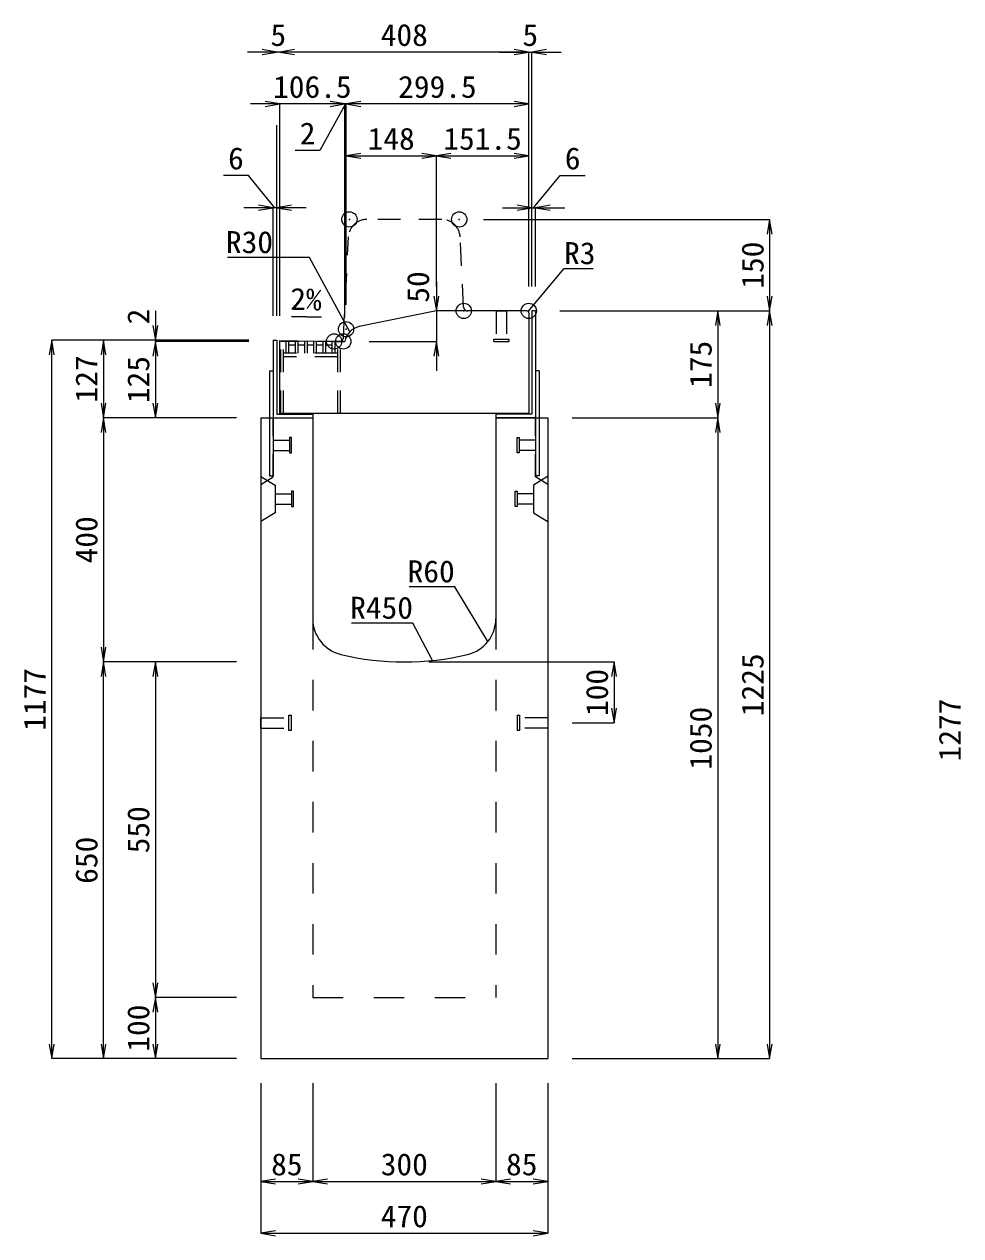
# Model space of a CAD drawing. Units: millimetres at full size. Extents: x -1809 to 57027, y -20349 to 17321.
# Drawn here: x 7777 to 9312, y -8986 to -7001 of the extents above; entities that cross this region are included whole.
import ezdxf
from ezdxf.enums import TextEntityAlignment as Align

# ---------------------------------------------------------------- set-up
doc = ezdxf.new("R2010")
doc.units = ezdxf.units.MM
doc.header["$LTSCALE"] = 50
doc.header["$PDMODE"] = 32
doc.header["$PDSIZE"] = 25
doc.linetypes.add('USER1', pattern=[2, 1, -1])
doc.linetypes.add('USER2', pattern=[1.35, 0.75, -0.6])
for name, color, linetype, lineweight in [('インサート', 3, 'USER2', 9), ('グレーチング', 7, 'USER2', 5), ('受枠', 3, 'Continuous', 5), ('寸法線', 7, 'Continuous', 13), ('引出線', 4, 'Continuous', 13), ('本体', 2, 'Continuous', 13)]:
    doc.layers.add(name, color=color, linetype=linetype, lineweight=lineweight)
doc.layers.add('作業エリア', color=11, linetype='Continuous')
doc.styles.add('ＭＳ 明朝', font='')
doc.styles.get('ＭＳ 明朝').set_extended_font_data('MS Mincho')

# ---------------------------------------------------------------- blocks, each defined once
blk = doc.blocks.new('open_arrow')
at = {"color": 0, "linetype": 'Continuous', "lineweight": -2}
blk.add_lwpolyline([(7.5, 1.25), (0, 0), (7.5, -1.25)], dxfattribs=at)

msp = doc.modelspace()

# ---------------------------------------------------------------- linework, layer by layer
at = {"layer": 'インサート'}
for p, q in [((8550.5, -7471.05), (8550.5, -7517.05)), ((8550.5, -7471.05), (8567.5, -7471.05)), ((8567.5, -7471.05), (8567.5, -7517.05)), ((8546.5, -7521.05), (8546.5, -7517.05)), ((8546.5, -7517.05), (8571.5, -7517.05)), ((8546.5, -7521.05), (8571.5, -7521.05)), ((8571.5, -7517.05), (8571.5, -7521.05)), ((8215, -7678.55), (8212, -7678.55)), ((8212, -7678.55), (8212, -7703.55)), ((8215, -7703.55), (8215, -7678.55)), ((8585, -7678.55), (8588, -7678.55)), ((8585, -7703.55), (8585, -7678.55)), ((8588, -7678.55), (8588, -7703.55)), ((8185, -7682.55), (8212, -7682.55)), ((8185, -7682.55), (8185, -7699.55)), ((8185, -7699.55), (8212, -7699.55)), ((8615, -7682.55), (8588, -7682.55)), ((8615, -7699.55), (8588, -7699.55)), ((8615, -7682.55), (8615, -7699.55)), ((8212, -7703.55), (8215, -7703.55)), ((8588, -7703.55), (8585, -7703.55)), ((8188.2, -7770.55), (8215.2, -7770.55)), ((8188.2, -7770.55), (8188.2, -7787.55)), ((8218.2, -7766.55), (8215.2, -7766.55)), ((8215.2, -7766.55), (8215.2, -7791.55)), ((8218.2, -7791.55), (8218.2, -7766.55)), ((8581.8, -7766.55), (8584.8, -7766.55)), ((8581.8, -7791.55), (8581.8, -7766.55)), ((8584.8, -7766.55), (8584.8, -7791.55)), ((8611.8, -7770.55), (8584.8, -7770.55)), ((8611.8, -7770.55), (8611.8, -7787.55)), ((8188.2, -7787.55), (8215.2, -7787.55)), ((8215.2, -7791.55), (8218.2, -7791.55)), ((8584.8, -7791.55), (8581.8, -7791.55)), ((8611.8, -7787.55), (8584.8, -7787.55)), ((8165, -8137.55), (8211, -8137.55)), ((8165, -8154.55), (8165, -8137.55)), ((8211, -8158.55), (8211, -8133.55)), ((8211, -8133.55), (8215, -8133.55)), ((8215, -8158.55), (8215, -8133.55)), ((8585, -8133.55), (8589, -8133.55)), ((8585, -8133.55), (8585, -8158.55)), ((8589, -8133.55), (8589, -8158.55)), ((8635, -8137.55), (8589, -8137.55)), ((8635, -8137.55), (8635, -8154.55)), ((8165, -8154.55), (8211, -8154.55)), ((8635, -8154.55), (8589, -8154.55)), ((8215, -8158.55), (8211, -8158.55)), ((8589, -8158.55), (8585, -8158.55))]:
    msp.add_line(p, q, dxfattribs=at)
at = {"layer": 'グレーチング'}
for p, q in [((8197.5, -7639.05), (8197.5, -7521.05)), ((8295.5, -7521.05), (8197.5, -7521.05)), ((8202, -7639.05), (8202, -7521.05)), ((8206.5, -7540.05), (8206.5, -7521.05)), ((8211, -7540.05), (8211, -7521.05)), ((8221.6, -7540.05), (8221.6, -7521.05)), ((8226.1, -7540.05), (8226.1, -7521.05)), ((8236.7, -7540.05), (8236.7, -7521.05)), ((8241.2, -7540.05), (8241.2, -7521.05)), ((8251.8, -7540.05), (8251.8, -7521.05)), ((8256.3, -7540.05), (8256.3, -7521.05)), ((8266.9, -7540.05), (8266.9, -7521.05)), ((8271.4, -7540.05), (8271.4, -7521.05)), ((8282, -7540.05), (8282, -7521.05)), ((8286.5, -7540.05), (8286.5, -7521.05)), ((8291, -7639.05), (8291, -7521.05)), ((8295.5, -7639.05), (8295.5, -7521.05)), ((8291, -7540.05), (8202, -7540.05)), ((8221.6, -7527.05), (8211, -7527.05)), ((8236.7, -7527.05), (8226.1, -7527.05)), ((8251.8, -7527.05), (8241.2, -7527.05)), ((8266.9, -7527.05), (8256.3, -7527.05)), ((8282, -7527.05), (8271.4, -7527.05)), ((8291, -7546.05), (8202, -7546.05))]:
    msp.add_line(p, q, dxfattribs=at)
at = {"layer": '作業エリア'}
for p in [(8310, -7321.05), (8490, -7321.05), (8497.5, -7471.05), (8604, -7471.05), (8304.5, -7501.05), (8285, -7521.05), (8300, -7521.05)]:
    msp.add_point(p, dxfattribs=at)
at = {"layer": '受枠'}
for p, q in [((8609, -7471.05), (8609, -7640.05)), ((8615, -7471.05), (8609, -7471.05)), ((8615, -7471.05), (8615, -7741.05)), ((8185, -7519.05), (8185, -7741.05)), ((8185, -7519.05), (8191, -7519.05)), ((8191, -7519.05), (8191, -7640.05)), ((8179, -7569.05), (8179, -7741.05)), ((8179, -7569.05), (8185, -7569.05)), ((8621, -7569.05), (8615, -7569.05)), ((8621, -7569.05), (8621, -7741.05)), ((8191, -7640.05), (8250, -7640.05)), ((8250, -7640.05), (8250, -7646.05)), ((8550, -7640.05), (8550, -7646.05)), ((8609, -7640.05), (8550, -7640.05)), ((8185, -7646.05), (8250, -7646.05)), ((8615, -7646.05), (8550, -7646.05)), ((8179, -7741.05), (8185, -7741.05)), ((8621, -7741.05), (8615, -7741.05))]:
    msp.add_line(p, q, dxfattribs=at)
at = {"layer": '寸法線'}
for p, q in [((8244, -7046.93), (8143, -7046.93)), ((8604, -7046.93), (8196, -7046.93)), ((8556, -7046.93), (8657, -7046.93)), ((8604, -7431.03), (8604, -7046.93)), ((8604, -7431.03), (8604, -7046.93)), ((8609, -7431.03), (8609, -7046.93)), ((8302.57, -7131.93), (8148, -7131.93)), ((8196, -7479.25), (8196, -7131.93)), ((8352.5, -7131.93), (8254.57, -7131.93)), ((8303.53, -7131.93), (8261.69, -7208.3)), ((8302.57, -7481.03), (8302.57, -7131.93)), ((8604, -7131.93), (8304.5, -7131.93)), ((8304.5, -7461.03), (8304.5, -7131.93)), ((8604, -7431.03), (8604, -7131.93)), ((8191, -7479.03), (8191, -7166.91)), ((8196, -7479.25), (8196, -7176.93)), ((8196, -7479.25), (8196, -7176.93)), ((8302.57, -7481.03), (8302.57, -7178.69)), ((8304.5, -7461.03), (8304.5, -7176.93)), ((8261.69, -7208.3), (8221.28, -7208.3)), ((8304.5, -7216.93), (8452.5, -7216.93)), ((8304.5, -7461.03), (8304.5, -7216.93)), ((8452.5, -7431.03), (8452.5, -7216.93)), ((8452.5, -7216.93), (8604, -7216.93)), ((8452.5, -7431.03), (8452.5, -7216.93)), ((8604, -7431.03), (8604, -7216.93)), ((8144.67, -7249.13), (8103.44, -7249.13)), ((8188, -7301.93), (8144.67, -7249.13)), ((8612, -7301.93), (8655.33, -7249.13)), ((8655.33, -7249.13), (8696.56, -7249.13)), ((8239, -7301.93), (8137, -7301.93)), ((8185, -7479.03), (8185, -7301.93)), ((8191, -7479.03), (8191, -7301.93)), ((8561, -7301.93), (8663, -7301.93)), ((8609, -7431.03), (8609, -7301.93)), ((8615, -7431.03), (8615, -7301.93)), ((8530.02, -7321.05), (8998.78, -7321.05)), ((8998.78, -7321.05), (8998.78, -7471.05)), ((8452.5, -7423.05), (8452.5, -7569.05)), ((7992.06, -7471.05), (7992.06, -7569.05)), ((8655.02, -7471.05), (8913.78, -7471.05)), ((8655.02, -7471.05), (8998.78, -7471.05)), ((8655.02, -7471.05), (8998.78, -7471.05)), ((8913.78, -7471.05), (8913.78, -7646.05)), ((8998.78, -7471.05), (8998.78, -8696.05)), ((7822.06, -8696.05), (7822.06, -7519.05)), ((8144.98, -7519.05), (7822.06, -7519.05)), ((7907.06, -7519.05), (7907.06, -7646.05)), ((8144.98, -7519.05), (7907.06, -7519.05)), ((8144.98, -7519.05), (7992.06, -7519.05)), ((8144.98, -7521.05), (7992.06, -7521.05)), ((7992.06, -7521.05), (7992.06, -7646.05)), ((8144.98, -7521.05), (7992.06, -7521.05)), ((8342.59, -7521.05), (8452.5, -7521.05)), ((8124.98, -7646.05), (7907.06, -7646.05)), ((7907.06, -7646.05), (7907.06, -8046.05)), ((8124.98, -7646.05), (7907.06, -7646.05)), ((8124.98, -7646.05), (7992.06, -7646.05)), ((8675.02, -7646.05), (8913.78, -7646.05)), ((8675.02, -7646.05), (8913.78, -7646.05)), ((8913.78, -7646.05), (8913.78, -8696.05)), ((8124.98, -8046.05), (7907.06, -8046.05)), ((7907.06, -8696.05), (7907.06, -8046.05)), ((8124.98, -8046.05), (7907.06, -8046.05)), ((7992.06, -8046.05), (7992.06, -8596.05)), ((8124.98, -8046.05), (7992.06, -8046.05)), ((8440.02, -8046.05), (8743.78, -8046.05)), ((8743.78, -8046.05), (8743.78, -8146.05)), ((8675.02, -8146.05), (8743.78, -8146.05)), ((8124.98, -8596.05), (7992.06, -8596.05)), ((7992.06, -8596.05), (7992.06, -8696.05)), ((8124.98, -8596.05), (7992.06, -8596.05)), ((8124.98, -8696.05), (7822.06, -8696.05)), ((8124.98, -8696.05), (7907.06, -8696.05)), ((8124.98, -8696.05), (7992.06, -8696.05)), ((8675.02, -8696.05), (8913.78, -8696.05)), ((8675.02, -8696.05), (8998.78, -8696.05)), ((8165, -8736.07), (8165, -8897.21)), ((8165, -8736.07), (8165, -8982.21)), ((8250, -8736.07), (8250, -8897.21)), ((8250, -8736.07), (8250, -8897.21)), ((8550, -8736.07), (8550, -8897.21)), ((8550, -8736.07), (8550, -8897.21)), ((8635, -8736.07), (8635, -8897.21)), ((8635, -8736.07), (8635, -8982.21)), ((8165, -8897.21), (8250, -8897.21)), ((8250, -8897.21), (8550, -8897.21)), ((8550, -8897.21), (8635, -8897.21)), ((8165, -8982.21), (8635, -8982.21))]:
    msp.add_line(p, q, dxfattribs=at)
at = {"layer": '引出線'}
for points in [[(8310.6, -7505.19), (8244.87, -7383.51), (8184.87, -7383.51), (8110.2, -7383.51)], [(8603.12, -7471.93), (8661.85, -7401.57), (8709.57, -7401.57)], [(8264, -7481.04), (8215.26, -7480.06), (8264, -7481.04)], [(8537.07, -8012.74), (8482.66, -7922.84), (8407.98, -7922.84)], [(8446.44, -8043.65), (8414.22, -7982.51), (8313.21, -7982.51)]]:
    msp.add_lwpolyline(points, dxfattribs=at)
at = {"layer": '本体', "linetype": 'USER2', "lineweight": 9}
for p, q in [((8461.46, -7321.05), (8338.54, -7321.05)), ((8300.33, -7514.4), (8308.57, -7349.56)), ((8497.17, -7464.4), (8491.43, -7349.56)), ((8185, -7743.05), (8185, -7646.05)), ((8615, -7743.05), (8615, -7646.05)), ((8165, -7755.55), (8185, -7743.05)), ((8635, -7755.55), (8615, -7743.05))]:
    msp.add_line(p, q, dxfattribs=at)
at = {"layer": '本体'}
for p, q in [((8452.5, -7471.05), (8326.19, -7496.66)), ((8601, -7471.05), (8452.5, -7471.05)), ((8604, -7474.05), (8604, -7639.05)), ((8196, -7639.05), (8196, -7519.27)), ((8196, -7519.27), (8285, -7521.05)), ((8285, -7521.05), (8302.57, -7521.05)), ((8604, -7639.05), (8196, -7639.05)), ((8165, -7646.05), (8165, -8696.05)), ((8165, -7646.05), (8250, -7646.05)), ((8250, -7646.05), (8250, -7975.53)), ((8550, -7646.05), (8550, -7975.53)), ((8550, -7646.05), (8635, -7646.05)), ((8635, -7646.05), (8635, -8696.05)), ((8165, -8696.05), (8635, -8696.05))]:
    msp.add_line(p, q, dxfattribs=at)
at = {"layer": '本体', "lineweight": 9}
for p, q in [((8165, -7742.05), (8188.2, -7756.55)), ((8188.2, -7756.55), (8188.2, -7801.55)), ((8634.58, -7742.31), (8611.8, -7756.55)), ((8611.8, -7756.55), (8611.8, -7801.55)), ((8188.2, -7801.55), (8165, -7816.05)), ((8611.8, -7801.55), (8635, -7816.05))]:
    msp.add_line(p, q, dxfattribs=at)
at = {"layer": '本体', "linetype": 'USER1', "lineweight": 15}
for p, q in [((8250, -7975.53), (8250, -8596.05)), ((8550, -7975.53), (8550, -8596.05)), ((8250, -8596.05), (8550, -8596.05))]:
    msp.add_line(p, q, dxfattribs=at)
at = {"layer": '本体', "linetype": 'USER2', "lineweight": 9}
for centre, radius, start, end in [((8338.54, -7351.05), 30, 90, 177.13759), ((8461.46, -7351.05), 30, 2.86241, 90), ((8504.16, -7464.05), 7, 182.86241, 270), ((8293.34, -7514.05), 7, 270, 357.13759)]:
    msp.add_arc(centre, radius, start, end, dxfattribs=at)
at = {"layer": '本体'}
for centre, radius, start, end in [((8601, -7474.05), 3, 0, 90), ((8332.15, -7526.06), 30, 101.45875, 170.39512), ((8310, -7975.53), 60, 180, 256.65764), ((8490, -7975.53), 60, 283.34236, 0), ((8400, -7596.05), 450, 256.65764, 283.34236)]:
    msp.add_arc(centre, radius, start, end, dxfattribs=at)

# ---------------------------------------------------------------- block references
at = {"layer": '寸法線', "xscale": 3.2, "yscale": 3.2}
for p, rotation in [((8191, -7046.93), 180), ((8604, -7046.93), 180), ((8604, -7046.93), 180), ((8196, -7131.93), 180), ((8302.57, -7131.93), 180), ((8302.57, -7131.93), 180), ((8604, -7131.93), 180), ((8452.5, -7216.93), 180), ((8604, -7216.93), 180), ((8185, -7301.93), 180), ((8609, -7301.93), 180), ((8998.78, -7321.05), 270), ((8452.5, -7471.05), 90), ((8998.78, -7471.05), 90), ((8913.78, -7471.05), 270), ((8998.78, -7471.05), 270), ((7992.06, -7519.05), 90), ((7822.06, -7519.05), 270), ((7907.06, -7519.05), 270), ((7992.06, -7521.05), 270), ((7992.06, -7521.05), 270), ((8452.5, -7521.05), 270), ((7907.06, -7646.05), 90), ((7992.06, -7646.05), 90), ((8913.78, -7646.05), 90), ((7907.06, -7646.05), 270), ((8913.78, -7646.05), 270), ((7907.06, -8046.05), 90), ((7907.06, -8046.05), 270), ((7992.06, -8046.05), 270), ((8743.78, -8046.05), 270), ((8743.78, -8146.05), 90), ((7992.06, -8596.05), 90), ((7992.06, -8596.05), 270), ((7822.06, -8696.05), 90), ((7907.06, -8696.05), 90), ((7992.06, -8696.05), 90), ((8913.78, -8696.05), 90), ((8998.78, -8696.05), 90), ((8250, -8897.21), 180), ((8550, -8897.21), 180), ((8635, -8897.21), 180), ((8635, -8982.21), 180)]:
    msp.add_blockref('open_arrow', p, dxfattribs=dict(at, rotation=rotation))
for p in [(8196, -7046.93), (8196, -7046.93), (8609, -7046.93), (8304.5, -7131.93), (8304.5, -7131.93), (8304.5, -7216.93), (8452.5, -7216.93), (8191, -7301.93), (8615, -7301.93), (8165, -8897.21), (8250, -8897.21), (8550, -8897.21), (8165, -8982.21)]:
    msp.add_blockref('open_arrow', p, dxfattribs=at)
at = {"layer": '引出線', "xscale": 0.0533, "yscale": 0.0533}
for p, rotation in [((8264, -7481.04), 178.9), ((8603.12, -7471.93), 50.2), ((8310.6, -7505.19), 118.4), ((8537.07, -8012.74), 121.2), ((8446.44, -8043.65), 117.8)]:
    msp.add_blockref('open_arrow', p, dxfattribs=dict(at, rotation=rotation))

# ---------------------------------------------------------------- texts
at = {"layer": '寸法線', "style": 'ＭＳ 明朝', "width": 1.05}
for s, p in [('5', (8193.5, -7018.91)), ('408', (8400, -7018.91)), ('5', (8606.5, -7018.91)), ('106.5', (8249.28, -7103.91)), ('299.5', (8454.25, -7103.91)), ('2', (8241.48, -7180.28)), ('148', (8378.5, -7188.91)), ('151.5', (8528.25, -7188.91)), ('6', (8124.05, -7221.11)), ('6', (8675.95, -7221.11)), ('85', (8207.5, -8869.19)), ('300', (8400, -8869.19)), ('85', (8592.5, -8869.19)), ('470', (8400, -8954.19))]:
    msp.add_text(s, height=36.03, dxfattribs=at).set_placement(p, align=Align.MIDDLE_CENTER)
for s, p in [('150', (8970.76, -7396.05)), ('50', (8422.5, -7431.79)), ('2', (7964.06, -7480.2)), ('175', (8885.76, -7558.55)), ('127', (7879.04, -7582.55)), ('125', (7964.04, -7583.55)), ('400', (7879.04, -7846.05)), ('1225', (8970.76, -8083.55)), ('1177', (7794.04, -8107.55)), ('100', (8715.76, -8096.05)), ('1277', (9294.04, -8157.55)), ('1050', (8885.76, -8171.05)), ('550', (7964.04, -8321.05)), ('650', (7879.04, -8371.05)), ('100', (7964.04, -8646.05))]:
    msp.add_text(s, height=36.03, rotation=90, dxfattribs=at).set_placement(p, align=Align.MIDDLE_CENTER)
at = {"layer": '引出線', "style": 'ＭＳ 明朝', "width": 1.05}
for s, p in [('R30', (8184.87, -7340.31)), ('R60', (8482.66, -7879.64)), ('R450', (8414.22, -7939.31))]:
    msp.add_text(s, height=36.03, dxfattribs=at).set_placement(p, align=Align.TOP_RIGHT)
msp.add_text('R3', height=36.03, dxfattribs=at).set_placement((8661.85, -7358.37), align=Align.TOP_LEFT)
msp.add_text('2%', height=36.03, rotation=358.854, dxfattribs=at).set_placement((8264.94, -7434.14), align=Align.TOP_RIGHT)

doc.saveas('drawing.dxf')
